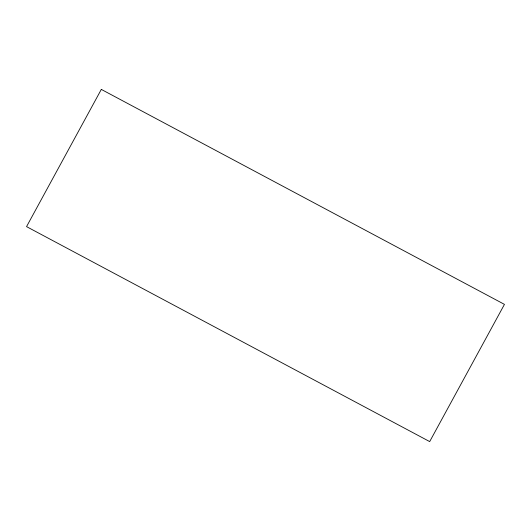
<?xml version="1.0" encoding="UTF-8"?>
<svg xmlns="http://www.w3.org/2000/svg" width="531" height="531" viewBox="0 0 531 531"><rect width="100%" height="100%" fill="white"/><g stroke="black" fill="none" stroke-linecap="round" stroke-linejoin="round"><path stroke-width="0.8" d="M101.315 89.407L26.55 226.624L429.685 441.593L504.45 304.376L101.315 89.407"/></g></svg>
